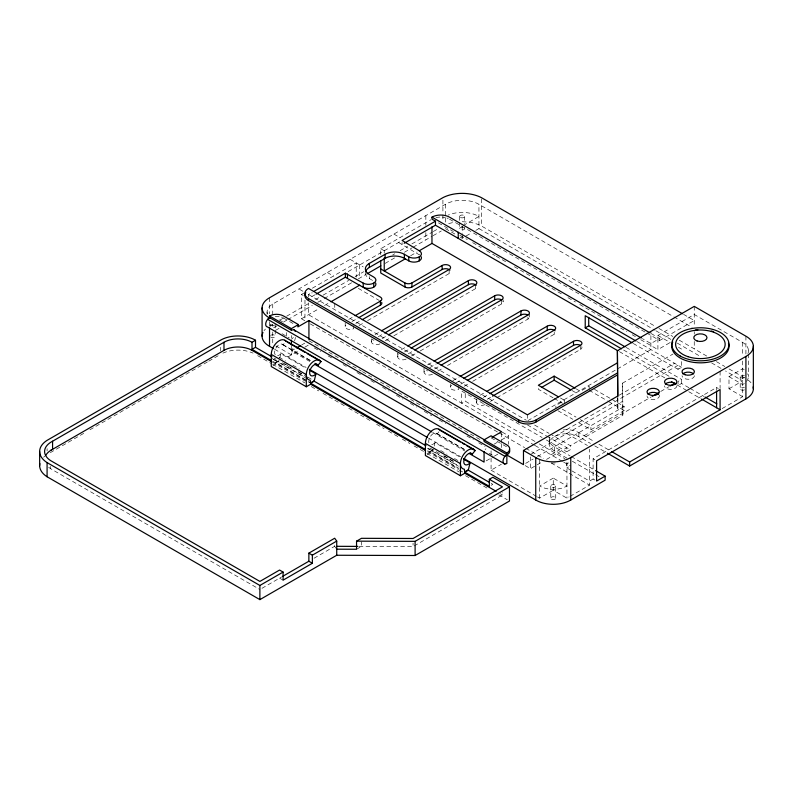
<?xml version="1.0" encoding="UTF-8"?>
<svg xmlns="http://www.w3.org/2000/svg" width="793" height="793" viewBox="0 0 793 793"><rect width="100%" height="100%" fill="white"/><g stroke="black" fill="none" stroke-linecap="round" stroke-linejoin="round"><path stroke-width="0.59" stroke-dasharray="3.96 2.97" d="M570.038 496.378L589.546 485.128L589.556 449.165M273.02 365.523L275.647 364.007L275.211 360.012A11.142 6.433 -60 0 1 272.326 358.347M427.149 454.518L429.776 453.001L429.34 448.997A11.142 6.433 -60 0 1 427.705 448.491L458.493 466.264M275.855 345.917L291.408 354.907L293.023 347.909M294.649 340.911L295.452 337.412M279.731 358.297L280.881 353.668L306.356 368.378M434.148 446.122L435.01 442.653L459.425 456.748M275.211 354.758A6.443 3.717 -60 0 1 276.876 346.61A6.443 3.717 -60 0 1 283.091 344.945L284.538 343.151M428.884 442.742A6.443 3.717 -60 0 1 431.541 434.99A6.443 3.717 -60 0 1 437.221 433.93L440.105 430.351M280.881 353.668L280.325 354.253A6.443 3.717 -60 0 1 276.876 355.72M435.01 442.653L434.455 443.237A6.443 3.717 -60 0 1 430.064 444.417M722.136 408.583L742.684 396.688L742.684 358.267M267.36 313.879A19.379 11.191 0 0 1 272.742 304.026L445.418 204.307A23.701 13.689 0 0 1 478.942 204.307L672.811 316.258M304.988 300.151L304.938 320.808L301.479 318.756L301.479 294.49L304.988 292.468L298.872 288.939M312.363 288.206L356.216 262.889L356.216 277.163M380.739 254.682L380.739 248.734L430.906 219.77M308.487 296.869L308.487 294.49L311.619 292.686M348.167 271.583L400.683 241.27M315.118 294.709L311.996 296.513L311.996 292.468M50.296 452.664L85.614 432.264M89.896 429.796L207.637 361.816M208.708 361.202L219.403 355.026M269.521 326.092L272.733 324.238M280.226 319.916L285.569 316.823M286.64 316.209L309.121 303.223M315.545 299.516L318.756 297.662M323.038 295.194L348.722 280.365M355.145 276.658L363.709 271.712M392.604 255.029L394.745 253.79M400.098 250.697L407.592 246.375M411.874 243.907L432.215 232.161M433.285 231.546L437.558 229.068M277.025 325.824L272.742 328.292L272.742 324.654M283.448 322.107L286.66 320.253M287.73 319.638L312.353 305.414M317.706 302.331L323.058 299.239M324.129 298.614L351.963 282.546M358.386 278.839L365.88 274.507M385.15 263.375L394.795 257.814M404.43 252.253L411.924 247.922M412.994 247.307L432.016 236.314M433.047 235.719L441.295 230.961M275.905 330.156L279.067 328.332M301.479 318.756L319.381 308.427M324.496 305.474L329.898 302.351M410.625 255.752L417.118 251.996M463.231 225.519L478.942 216.449A23.701 13.689 0 0 0 448.253 215.052M460.089 237.048L462.18 238.257L471.607 232.815M475.8 230.396L478.942 228.582L478.942 204.307M294.5 349.079L291.408 350.863L310.678 361.985M301.717 344.915L304.809 343.131M348.761 319.381L354.035 316.338M279.156 360.607L275.686 362.609L307.535 380.997M275.647 362.996L279.156 360.974M287.909 356.929L298.624 350.744M304.809 347.175L308.923 344.796M351.923 321.601L358.258 317.953M355.809 323.405L361.172 320.313M359.021 325.596L363.313 323.118M367.605 320.64L449.145 273.565A4.956 2.865 0 0 0 450.593 271.543M375.069 334.527L379.361 332.049M378.291 336.718L382.583 334.24M382.077 338.571L386.369 336.103M385.299 340.762L389.591 338.284M393.883 335.806L475.413 288.731A4.956 2.865 0 0 0 476.861 286.709M401.347 349.703L405.639 347.225M404.559 351.884L409.922 348.791M408.345 353.747L413.718 350.645M411.567 355.928L419.081 351.596M420.151 350.972L501.682 303.897A4.956 2.865 0 0 0 502.97 301.142M427.615 364.869L432.978 361.767M429.766 367.674L436.2 363.957M434.623 368.914L439.986 365.811M437.845 371.094L443.208 368.002M447.5 365.523L527.96 319.073A4.956 2.865 0 0 0 529.238 316.308M452.813 380.65L459.256 376.943M456.034 382.841L461.397 379.748M460.892 384.08L466.254 380.987M464.113 386.27L468.405 383.792M472.697 381.314L554.228 334.24A4.956 2.865 0 0 0 555.685 332.217M534.948 441.414L465.243 401.169L461.695 403.221L461.695 391.088L542.115 437.518M480.161 395.201L484.454 392.723M483.383 397.392L488.746 394.29M487.17 399.246L491.462 396.768M490.381 401.436L495.744 398.334M496.824 397.719L580.506 349.406A4.956 2.865 0 0 0 581.784 346.64M433.285 449.591L429.816 451.594L458.473 468.138M429.776 451.99L433.285 449.968M669.659 342.814L657.912 349.604L657.912 335.449L694.232 314.474L742.684 342.457A19.369 11.181 0 0 1 747.7 353.252M646.791 333.07L659.657 340.504L659.657 338.482L650.904 343.538L642.34 338.591M659.657 340.504L694.252 320.531L683.556 314.355M615.259 370.182L527.424 420.895L527.424 414.828M617.4 368.943L650.904 349.604L650.904 331.395M564.646 403.449L564.646 400.415L555.883 405.471L555.883 408.504M494.168 444.13L497.261 442.345M501.384 439.966L508.591 435.803L508.591 444.298M261.958 588.317L281.674 576.927M314.028 558.252L334.696 546.318L334.696 544.008M486.139 460.911L493.345 456.748M494.376 456.153L498.5 453.774M622.634 397.273L622.634 383.108L672.979 354.045M619.194 395.211L674.546 363.253M491.075 458.057L491.075 470.19L501.384 464.242M356.543 549.252L361.469 546.407L361.469 541.788M554.575 436.566L678.045 365.276L678.045 369.32L681.554 367.298L681.554 361.231M530.507 454.508L622.812 401.208L622.812 415.373L570.336 445.666L551.948 435.05M525.63 463.39L533.134 459.058M537.426 456.58L624.19 406.482L624.19 410.526L590.914 429.737L577.116 421.777M491.075 485.356L492.83 484.345L490.698 483.115M551.066 454.766L559.59 449.849M584.104 435.694L651.142 396.996M660.718 391.464L669.223 386.548M681.554 383.475L681.554 379.431L678.045 381.453L678.045 385.497L681.554 383.475L689.048 387.807M525.174 465.59L530.507 468.663L542.243 461.883M546.506 459.425L566.777 447.718L566.777 451.762L570.336 449.71L570.336 445.666M414.134 545.961L502.465 494.961L502.465 492.651M568.561 462.874L566.777 463.895L566.777 467.939L570.92 470.328M566.777 467.939L568.561 466.918M553.256 478.11L539.557 486.02A19.369 11.181 0 0 0 566.955 486.02L553.256 478.11L553.256 490.243L566.955 498.153L569.007 496.973M742.684 396.688L728.995 388.788L728.995 376.655L742.684 368.745A19.369 11.181 0 0 1 745.767 371.065M571.961 470.933L589.556 481.083L593.105 479.031L593.105 458.81L716.585 387.519L718.329 388.53M537.456 496.943L539.557 498.153L553.256 490.243M728.995 388.788L742.684 380.878L725.536 370.975M359.041 546.397L413.064 546.575L413.064 543.106M462.18 221.693L469.149 222.189A28.687 16.564 0 0 1 481.45 225.985L654.681 326.002M673.881 316.873L692.091 327.39M658.963 328.471L672.86 336.5M679.284 340.197L706.9 356.146M716.396 361.628L724.832 366.495M729.045 368.933L744.865 378.063M478.942 228.582L654.77 330.116M655.841 330.731L670.858 339.404M677.291 343.111L700.873 356.731M711.599 362.926L721.243 368.497M657.912 335.449L670.244 342.566M678.471 347.314L681.554 349.098M728.995 376.655L742.684 384.555A19.369 11.181 0 0 0 747.7 373.761M651.083 333.526L659.657 338.482M449.482 219.155L645.72 332.455M438.39 222.863L453.388 231.516M459.811 235.234L467.305 239.555M472.658 242.648L481.222 247.594M486.575 250.687L495.149 255.633M496.22 256.248L507.996 263.048M514.419 266.755L534.769 278.502M540.122 281.594L550.828 287.78M551.898 288.394L561.533 293.965M567.957 297.672L575.46 301.994M579.742 304.472L590.448 310.658M591.519 311.272L601.153 316.833M606.506 319.926L616.141 325.487M620.433 327.965L626.857 331.672M632.209 334.765L635.421 336.619M640.774 339.711L657.912 349.604M445.418 228.582L455.896 234.629M636.987 341.565L681.554 367.298M633.24 343.448L678.045 369.32M626.073 347.403L681.554 379.431M623.635 350.04L669.51 376.526M690.118 388.421L704.025 396.45M619.402 351.646L664.93 377.924M677.242 385.031L687.68 391.058M688.75 391.683L700.804 398.641M393.873 234.074L399.999 237.613M398.592 242.47L419.269 254.801L419.269 252.779M380.739 248.734L385.993 251.768M594.472 389.323L610.392 398.512M611.453 399.127L624.19 406.482M589.159 390.305L607.21 400.723M608.271 401.337L624.19 410.526M576.204 388.887L580.407 391.316L589.159 386.26L589.159 389.294M350.09 259.361L363.224 266.934M572.001 390.503L577.254 393.536M365.365 273A13.62 7.861 0 0 0 369.35 278.561L373.731 281.089M560.443 397.987L564.646 400.415M553.078 397.789L538.368 389.294L538.368 387.271M554.129 398.393L562.544 403.25M358.317 288.374L379.341 300.517M327.331 272.505L333.447 276.033M562.257 409.148L576.055 417.118M580.298 419.566L590.914 425.692L590.914 429.737M558.004 410.744L572.863 419.319M563.208 429.915A17.337 10.012 0 0 1 578.85 432.661L594.7 441.81M598.933 444.249L610.58 450.979M567.025 458.195L554.327 450.86A17.337 10.012 0 0 1 554.327 436.705A17.337 10.012 0 0 1 578.85 436.705L590.488 443.426M594.72 445.864L606.367 452.585M566.777 433.563L587.484 445.507M308.487 294.49L526.354 420.27M534.621 425.048L549.014 433.355M593.105 458.81L594.859 459.821M301.479 294.49L303.233 295.502M527.444 424.949L546.476 435.991M546.744 436.091L570.336 449.71M546.407 439.996L566.777 451.762M549.846 437.151A17.337 10.012 0 0 0 554.327 446.816L570.177 455.965M571.238 456.58L594.532 470.031M572.318 461.248L594.542 474.075M595.602 474.69L599.835 477.128M539.24 443.892L564.973 458.75M534.611 445.319L308.487 314.712L308.487 302.817M535.037 445.517L562.495 461.417M563.565 462.041L570.336 465.887M593.105 479.031L594.859 480.043M502.187 432.106L508.591 435.803M310.271 323.891L462.934 412.003M464.004 412.618L498.054 432.284M499.114 432.899L524.649 447.649M525.709 448.263L543.8 458.711M551.244 463.013L589.546 485.128M283.527 318.003L293.103 323.524M491.075 437.825L506.846 446.935A9.912 5.72 0 0 1 507.698 447.49M279.067 319.807L283.279 322.245M308.923 340.752L321.77 348.167M322.84 348.791L361.37 371.035M362.441 371.649L482.322 440.858M314.266 347.879L320.669 351.577M328.143 355.898L332.416 358.357M343.091 364.522L346.293 366.376M356.979 372.541L361.241 375.01M370.856 380.551L375.129 383.019M382.603 387.331L389.006 391.028M396.48 395.35L402.884 399.048M410.358 403.359L416.771 407.057M424.245 411.379L431.719 415.691M439.193 420.003L445.597 423.71M466.948 436.031L473.362 439.728M478.694 442.811L485.108 446.518M282.03 333.714L289.326 337.927M489.251 453.358L492.354 455.152M282.367 344.281L311.034 360.825M436.497 433.265L465.164 449.809M283.091 344.945L310.697 360.884M437.221 433.93L464.827 449.869M432.7 432.433L464.807 450.979M491.075 470.19L536.395 496.329M274.626 349.267L306.148 367.466M428.458 438.073L460.644 456.659M279.116 357.266L285.48 360.944M292.914 365.236L299.288 368.914M440.68 450.543L447.044 454.22M454.478 458.513L458.721 460.961M284.459 363.67L290.823 367.347M298.257 371.639L302.5 374.088M307.813 377.151L312.055 379.609M443.892 455.727L453.447 461.239M274.011 358.01L276.063 359.199M282.338 362.817L291.893 368.329M298.257 372.006L307.813 377.527M430.064 448.104L439.649 453.646M443.892 456.094L453.447 461.605M275.211 360.012L304.928 377.171M429.34 448.997L459.058 466.155M273.575 359.507L305.424 377.894M308.596 381.611L310.717 382.831M272.564 361.221L307.496 381.383M308.556 381.998L310.678 383.227M427.635 450.751L458.443 468.534M272.564 362.232L305.374 381.175M427.635 451.762L458.443 469.545M459.504 470.16L462.686 471.994M500.373 493.752L502.465 494.961M257.646 355.641L271.583 363.69M272.653 364.304L304.799 382.86M311.233 386.578L318.727 390.909M323.019 393.378L333.734 399.573M334.805 400.187L344.449 405.758M348.732 408.226L359.447 414.412M360.518 415.036L371.233 421.222M376.596 424.314L384.099 428.646M388.382 431.124L398.027 436.685M402.309 439.163L409.812 443.495M414.105 445.963L425.891 452.773M426.961 453.388L459.107 471.954M465.531 475.661L489.112 489.271M498.757 494.842L507.332 499.788M283.091 580.159L279.582 578.137L279.582 575.827M48.68 467.255A23.74 13.709 0 0 0 50.583 468.673L259.886 589.506M334.696 546.318L336.728 549.192M622.634 383.108L622.812 415.373M617.727 398.007L617.846 410.15L617.846 397.174M748.364 350.357L748.364 352.746M748.364 353.946L748.364 376.655M745.916 336.202L745.916 354.402M742.684 342.457L742.684 355.601M740.216 376.655L740.216 388.788M720.084 371.342L720.084 388.53M716.585 387.519L716.585 389.898M694.252 306.376L694.252 326.686M694.252 331.613L694.252 334.071M694.252 341.456L694.252 348.841M580.506 346.372L580.506 349.406M578.85 432.661L578.85 436.705M566.955 462.121L566.955 498.153M555.734 486.02A2.478 1.427 0 0 1 552.017 487.259A2.478 1.427 0 0 1 552.017 484.781A2.478 1.427 0 0 1 555.734 486.02L555.734 498.153M554.228 332.217L554.228 334.24M554.327 446.816L554.327 450.86M550.778 486.02L550.778 498.153M549.252 439.738L549.252 443.783M539.557 459.732L539.557 498.153M530.507 456.867L530.507 468.663M529.407 314.018L529.407 317.051M527.96 317.051L527.96 319.073M503.139 299.853L503.139 301.875M501.682 299.853L501.682 303.897M501.592 432.948L501.592 442.464M501.592 443.654L501.592 448.422M491.075 450.771L491.075 456.837M481.45 198.894L481.45 225.985M476.563 399.474L476.563 402.507M475.413 284.687L475.413 288.731M465.243 393.893L465.243 401.169M464.658 216.449L464.658 223.725M462.18 226.124L462.18 233.4M462.18 234.619L462.18 238.257M459.702 216.449L459.702 221.297M459.702 222.516L459.702 228.582M458.75 386.33L458.75 389.363A4.956 2.865 0 0 1 451.742 389.363A4.956 2.865 0 0 1 451.742 385.319M450.295 384.308L450.295 387.341M449.145 269.521L449.145 273.565M445.418 204.307L445.418 222.516M442.91 200.133L442.91 213.674M442.91 214.903L442.91 221.059M425.841 215.617L425.841 225.321M425.841 232.607L425.841 239.882M424.017 368.13L424.017 372.175M402.101 242.47L402.101 244.492M397.749 352.964L397.749 357.009M384.238 250.757L384.238 253.136M371.471 338.799L371.471 341.833M369.35 276.539L369.35 278.561M359.715 264.912L359.715 277.996M353.658 325.655L353.658 328.689A4.956 2.865 0 0 1 347.146 328.936A4.956 2.865 0 0 1 345.867 325.239M345.203 322.622L345.203 326.666M334.765 303.59L334.765 309.657M291.408 335.498L291.408 337.927M291.408 346.174L291.408 354.907M286.442 332.564L286.442 336.202M275.221 324.069L275.221 328.926M275.221 330.136L275.221 336.202M272.742 304.026L272.742 316.159M272.742 331.98L272.742 344.112M270.264 324.069L270.264 326.498M269.521 297.781L269.521 313.78M269.521 321.641L269.521 326.498M267.072 311.936L267.072 314.365M220.474 347.324L220.474 350.863M50.583 466.363L50.583 468.673M47.084 448.62L47.084 450.979M748.106 380.065A24.355 14.066 0 0 1 752.488 385.071M448.66 223.646A28.687 16.564 0 0 1 455.212 222.189M264.019 330.711A24.355 14.066 0 0 1 265.486 329.036M293.341 337.431A5.452 3.142 -60 0 1 291.408 339.136M435.981 217.609A12.381 7.147 0 0 1 440.73 217.064M442.345 217.123A12.381 7.147 0 0 1 445.468 217.609M446.915 218.016A12.381 7.147 0 0 1 448.263 218.541M486 448.66A5.452 3.142 -60 0 1 485.068 449.641M275.23 316.377A9.912 5.72 0 0 1 280.316 316.764M281.475 317.091A9.912 5.72 0 0 1 282.556 317.507M555.278 462.943A19.369 11.181 0 0 1 551.234 462.943M485.019 404.529A4.956 2.865 0 0 1 478.01 404.529A4.956 2.865 0 0 1 478.01 400.485A4.956 2.865 0 0 0 479.041 400.941M432.472 374.197A4.956 2.865 0 0 1 425.474 374.197A4.956 2.865 0 0 1 425.474 370.153A4.956 2.865 0 0 1 424.681 369.558M406.204 359.031A4.956 2.865 0 0 1 399.196 359.031A4.956 2.865 0 0 1 399.196 354.986M379.936 343.865A4.956 2.865 0 0 1 372.928 343.865A4.956 2.865 0 0 1 372.928 339.81M373.949 340.266A4.956 2.865 0 0 1 372.135 339.226M398.413 354.392A4.956 2.865 0 0 1 397.917 353.698M427.695 370.896A4.956 2.865 0 0 1 426.495 370.609M694.4 375.694A6.195 3.578 0 0 1 688.215 379.262A6.195 3.578 0 0 1 682.02 375.694M676.885 385.804A6.195 3.578 0 0 1 670.7 389.383A6.195 3.578 0 0 1 664.504 385.804M659.161 394.993A6.195 3.578 0 0 1 653.987 399.464A6.195 3.578 0 0 1 646.989 395.915M274.497 325.08A2.478 1.427 0 0 1 270.988 325.08A2.478 1.427 0 0 1 270.988 323.058M270.601 335.489A2.478 1.427 0 0 1 274.338 335.112A2.478 1.427 0 0 1 274.338 337.303A2.478 1.427 0 0 1 270.601 336.916M464.321 227.869A2.478 1.427 0 0 1 462.398 230.01A2.478 1.427 0 0 1 459.851 228.087A2.478 1.427 0 0 1 463.935 227.571M744.439 377.666A2.478 1.427 0 0 1 740.94 377.666A2.478 1.427 0 0 1 740.94 375.644A2.478 1.427 0 0 1 744.439 375.644M744.439 389.799A2.478 1.427 0 0 1 740.94 389.799A2.478 1.427 0 0 1 740.94 387.777A2.478 1.427 0 0 1 744.439 387.777M43.615 457.244A28.687 16.564 0 0 1 44.884 456.104M222.892 353.143A24.355 14.066 0 0 1 253.096 353.143M460.426 217.46A2.478 1.427 0 0 0 464.569 216.816A2.478 1.427 0 0 0 461.536 215.062A2.478 1.427 0 0 0 460.426 217.46M551.502 499.164A2.478 1.427 0 0 0 555.645 498.529A2.478 1.427 0 0 0 552.612 496.775A2.478 1.427 0 0 0 551.502 499.164"/><path stroke-width="1.19" d="M307.208 353.619L321.006 361.588A11.142 6.433 -60 0 0 308.606 366.862A11.142 6.433 -60 0 0 310.241 380.234L310.678 384.238L425.484 450.523M466.641 445.666L475.136 450.573A11.142 6.433 -60 0 0 462.735 455.846A11.142 6.433 -60 0 0 464.371 469.218L464.807 473.223L496.19 491.343M297.881 326.904L298.416 324.575L283.527 315.981A9.912 5.72 0 0 0 269.521 315.981L269.521 318.003A9.912 5.72 0 0 1 270.492 317.507M425.772 445.626L314.177 381.205L315.911 373.89L309.548 370.212M489.628 482.501L468.306 470.19L470.041 462.874L463.677 459.197M315.911 373.89L315.356 374.474A6.443 3.717 -60 0 1 309.904 374.346A6.443 3.717 -60 0 1 312.254 366.425A6.443 3.717 -60 0 1 318.122 365.176L321.006 361.588M470.041 462.874L469.486 463.459A6.443 3.717 -60 0 1 464.034 463.33A6.443 3.717 -60 0 1 466.383 455.41A6.443 3.717 -60 0 1 472.251 454.161L475.136 450.573M504.913 464.034A5.452 3.142 -60 0 1 504.913 456.322L506.846 454.617L484.077 441.473L484.077 439.847L491.075 435.803L506.846 444.903A9.912 5.72 0 0 1 506.846 453.001L506.846 463.518L504.913 464.034L267.588 327.013A5.452 3.142 -60 0 1 267.588 319.301L269.521 317.596L291.408 330.235L293.341 329.719A5.452 3.142 -60 0 1 295.135 331.385M282.724 576.323L308.864 561.236L308.864 553.137L334.696 538.229L336.728 541.094L312.373 555.159L312.373 563.258L283.091 580.159L283.091 572.07L279.582 570.048L259.886 581.418L50.583 460.584A23.74 13.709 0 0 1 52.576 441.225L223.983 342.269A19.815 11.439 0 0 1 252.005 342.269L255.505 340.247L255.505 347.324L271.959 356.82M314.078 291.269L345.361 273.198L363.224 283.111A7.434 4.292 0 0 0 373.731 283.111L373.731 287.155M635.917 340.95L435.466 225.222L435.466 221.178L402.101 240.448L419.269 250.757L431.967 243.421L617.906 350.774M316.159 294.104L345.361 277.243L380.392 297.078A4.956 2.865 0 0 1 380.392 301.122L380.392 305.166L359.308 317.339M373.731 283.111A7.434 4.292 0 0 0 373.731 277.044L369.35 274.517A13.62 7.861 0 0 1 369.35 263.395L385.111 254.295A13.62 7.861 0 0 1 404.38 254.295L408.762 256.823A7.434 4.292 0 0 0 419.269 256.823L419.269 260.867M404.182 243.292L435.466 225.222M50.583 450.474L223.983 350.357A19.815 11.439 0 0 1 252.005 350.357L271.533 361.638M365.474 271.979A13.62 7.861 0 0 1 369.35 267.439L385.111 258.34A13.62 7.861 0 0 1 404.38 258.34L408.762 260.867A7.434 4.292 0 0 0 417.733 261.551A7.434 4.292 0 0 0 421.192 256.724M366.951 273.892L380.868 265.853M330.899 301.776L359.715 285.133M405.451 258.736L384.238 270.978L384.238 257.894M255.505 347.324L252.005 349.346L271.533 360.627M269.521 315.981L291.408 328.619L298.416 324.575L298.416 326.597L308.923 320.531L501.592 431.759L492.126 437.221M296.562 347.889L300.686 345.51M355.086 315.733L380.392 301.122M380.739 268.956L404.916 282.923A4.956 2.865 0 0 0 411.924 282.923L442.137 265.477A4.956 2.865 0 0 1 449.145 265.477A4.956 2.865 0 0 1 449.145 269.521L362.242 319.688M380.739 260.629L380.739 273L404.916 286.967A4.956 2.865 0 0 0 411.924 286.967L442.137 269.521A4.956 2.865 0 0 1 449.928 270.116M381.512 330.82L468.405 280.643A4.956 2.865 0 0 1 475.413 280.643A4.956 2.865 0 0 1 475.413 284.687L388.511 334.864M384.724 333.001L468.405 284.687A4.956 2.865 0 0 1 476.206 285.282M310.717 382.831L314.177 380.828M314.177 381.205L310.678 383.227L425.484 449.512M306.296 386.766L306.296 374.633L271.265 354.402L271.265 366.535L306.296 386.766L310.678 384.238M407.78 345.986L494.683 295.809A4.956 2.865 0 0 1 501.682 295.809A4.956 2.865 0 0 1 501.682 299.853L414.789 350.03M411.002 348.167L494.683 299.853A4.956 2.865 0 0 1 501.682 299.853M434.049 361.152L520.951 310.975A4.956 2.865 0 0 1 527.96 310.975A4.956 2.865 0 0 1 527.96 315.029L441.057 365.196M437.27 363.333L520.951 315.029A4.956 2.865 0 0 1 527.96 315.029M460.327 376.318L547.229 326.151A4.956 2.865 0 0 1 554.228 326.151A4.956 2.865 0 0 1 554.228 330.195L467.335 380.362M463.548 378.509L547.229 330.195A4.956 2.865 0 0 1 555.021 330.79M632.17 342.834L585.224 315.723L585.224 327.856L588.723 325.834L625.003 346.779M486.595 391.484L573.498 341.317A4.956 2.865 0 0 1 580.506 341.317A4.956 2.865 0 0 1 580.506 345.361L492.532 396.153M489.816 393.675L573.498 345.361A4.956 2.865 0 0 1 580.506 345.361M575.153 388.283L554.129 376.15L538.368 385.249L558.331 396.778M541.52 387.47L554.129 380.194L570.95 389.898M617.717 396.797L617.4 350.744L694.252 306.376L745.916 336.202A24.355 14.066 0 0 1 745.916 356.424L745.916 398.899L629.642 466.026L607.418 453.2M617.4 362.877L527.424 414.828L308.487 288.424A12.381 7.147 0 0 0 308.487 298.535L308.487 300.557L518.662 421.906A12.381 7.147 0 0 0 536.177 421.906L617.499 374.95M308.487 298.535L518.662 419.884A12.381 7.147 0 0 0 536.177 419.884L617.499 372.928M255.505 340.247A24.355 14.066 0 0 0 220.474 340.247L47.084 440.353A28.687 16.564 0 0 0 47.084 462.606L259.886 585.462L283.091 572.07M464.847 471.815L468.306 469.823M468.306 470.19L464.807 472.212L489.331 486.367L489.331 479.289L492.83 477.267L509.473 486.872L509.473 501.027L415.106 555.506L336.728 555.259L259.886 599.627L47.084 476.762A28.687 16.564 0 0 1 39.868 463.608M460.426 475.75L460.426 463.618L425.395 443.386L425.395 455.529L460.426 475.75L464.807 473.223M336.728 549.192L356.543 549.252L356.543 541.163L361.469 538.318L413.064 538.487L502.465 486.872L489.331 479.289M509.403 449.492A9.912 5.72 0 0 1 506.846 455.023L523.479 464.629L523.479 450.474L617.846 395.994L617.4 350.744M652.203 396.381L658.587 392.694M670.293 385.933L674.546 383.475L671.344 381.621M356.543 541.163L415.106 541.351L509.473 486.872M523.479 450.474L535.741 457.551A24.355 14.066 0 0 0 570.772 457.551L745.916 356.424M463.855 458.523L535.741 500.016A24.355 14.066 0 0 0 570.772 500.016L605.128 480.181L605.128 476.137L596.604 481.054L596.604 460.832L720.084 389.541L720.084 409.773L629.642 461.982L611.641 451.594M337.124 546.327L357.821 546.397M682.486 313.741L481.45 197.665A28.687 16.564 0 0 0 442.91 197.665L269.521 297.781A24.355 14.066 0 0 0 269.521 318.003M650.012 332.901L449.482 217.133A12.381 7.147 0 0 0 431.967 217.133L431.967 219.155L435.466 221.178M431.967 217.133L641.269 337.977M585.224 327.856L621.504 348.801M705.096 397.075L716.872 403.865M701.597 399.097L720.084 409.773M595.593 470.636L605.128 476.137M294.134 329.967L484.662 439.966M484.077 439.847L506.846 453.001M267.588 319.301L504.913 456.322M284.727 340.197L319.757 360.428M438.856 429.191L473.887 449.413M287.036 341.971L305.087 352.399M460.277 441.988L440.105 430.351A11.142 6.433 -60 0 0 430.262 432.175A11.142 6.433 -60 0 0 425.672 445.587M462.398 443.218L464.52 444.447M314.94 363.333L318.122 365.176M470.13 452.932L472.251 454.161M314.96 364.463L431.63 431.818M469.089 453.447L484.077 462.101L484.077 451.544M262.949 332.485A24.355 14.066 0 0 0 269.521 346.313L273.605 348.672M309.369 369.32L427.377 437.458M308.864 553.137L312.373 555.159M308.864 561.236L312.373 563.258M753.35 346.313L753.35 388.788M716.585 391.088L716.585 407.751M629.642 461.982L629.642 466.026M588.723 317.349L588.723 325.834M573.498 341.317L573.498 345.361M570.772 457.551L570.772 500.016M554.129 376.15L554.129 380.194M547.229 326.151L547.229 330.195M536.177 419.884L536.177 421.906M535.741 457.551L535.741 500.016M520.951 310.975L520.951 315.029M518.662 419.884L518.662 421.906M494.683 295.809L494.683 299.853M468.405 280.643L468.405 284.687M458.235 232.299L458.235 238.366M442.137 265.477L442.137 269.521M431.967 226.768L431.967 243.421M415.106 541.351L415.106 555.506M411.924 282.923L411.924 286.967M408.762 256.823L408.762 260.867M404.916 282.923L404.916 286.967M404.38 254.295L404.38 258.34M385.111 254.295L385.111 258.34M369.35 263.395L369.35 267.439M363.224 283.111L363.224 287.155A7.434 4.292 0 0 0 372.195 287.839A7.434 4.292 0 0 0 375.654 283.012M347.463 274.011L347.463 278.056M345.361 273.198L345.361 277.243M336.728 541.094L336.728 555.259M308.923 320.531L308.923 339.563M291.408 328.619L291.408 330.235M291.408 340.306L291.408 345.005M269.521 327.737L269.521 346.313M262.086 307.892L262.086 336.202M259.886 585.462L259.886 599.627M252.005 342.269L252.005 350.357M223.983 342.269L223.983 350.357M52.576 441.225L52.576 449.314A23.74 13.709 0 0 0 45.816 455.241M47.084 462.606L47.084 476.762M39.65 451.485L39.65 465.64M753.132 386.915A24.355 14.066 0 0 1 745.916 398.899M728.44 343.091A28.617 16.524 0 0 1 699.446 362.827A28.617 16.524 0 0 1 672.742 342.041M695.402 330.047A28.617 16.524 0 0 1 697.89 329.858M711.331 331.058A28.617 16.524 0 0 1 713.601 331.662M419.269 250.757A7.434 4.292 0 0 1 419.269 256.823M308.487 300.557A12.381 7.147 0 0 1 304.968 294.57M305.285 293.648A12.381 7.147 0 0 1 305.801 292.766M381.681 302.401A4.956 2.865 0 0 1 380.392 305.166M682.852 373.899A6.195 3.578 0 0 1 693.578 373.899M665.337 384.02A6.195 3.578 0 0 1 676.062 384.02M647.822 394.131A6.195 3.578 0 0 1 658.547 394.131M271.543 356.602A11.142 6.433 -60 0 1 276.133 343.191A11.142 6.433 -60 0 1 285.976 341.367M687.997 356.681A24.771 14.304 0 0 0 725.149 344.291A24.771 14.304 0 0 0 687.997 331.91A24.771 14.304 0 0 0 687.997 356.681M697.077 340.97A6.612 3.816 0 0 0 706.989 337.669A6.612 3.816 0 0 0 697.077 334.359A6.612 3.816 0 0 0 697.077 340.97M680.146 355.978A28.617 16.524 0 0 0 728.014 348.563A28.617 16.524 0 0 0 692.973 328.332A28.617 16.524 0 0 0 680.146 355.978M685.112 374.742A6.195 3.578 0 0 0 694.4 371.649A6.195 3.578 0 0 0 685.112 368.547A6.195 3.578 0 0 0 685.112 374.742M666.318 384.288A6.195 3.578 0 0 0 676.677 382.682A6.195 3.578 0 0 0 669.094 378.311A6.195 3.578 0 0 0 666.318 384.288M648.803 394.399A6.195 3.578 0 0 0 659.161 392.793A6.195 3.578 0 0 0 651.578 388.421A6.195 3.578 0 0 0 648.803 394.399"/></g></svg>
